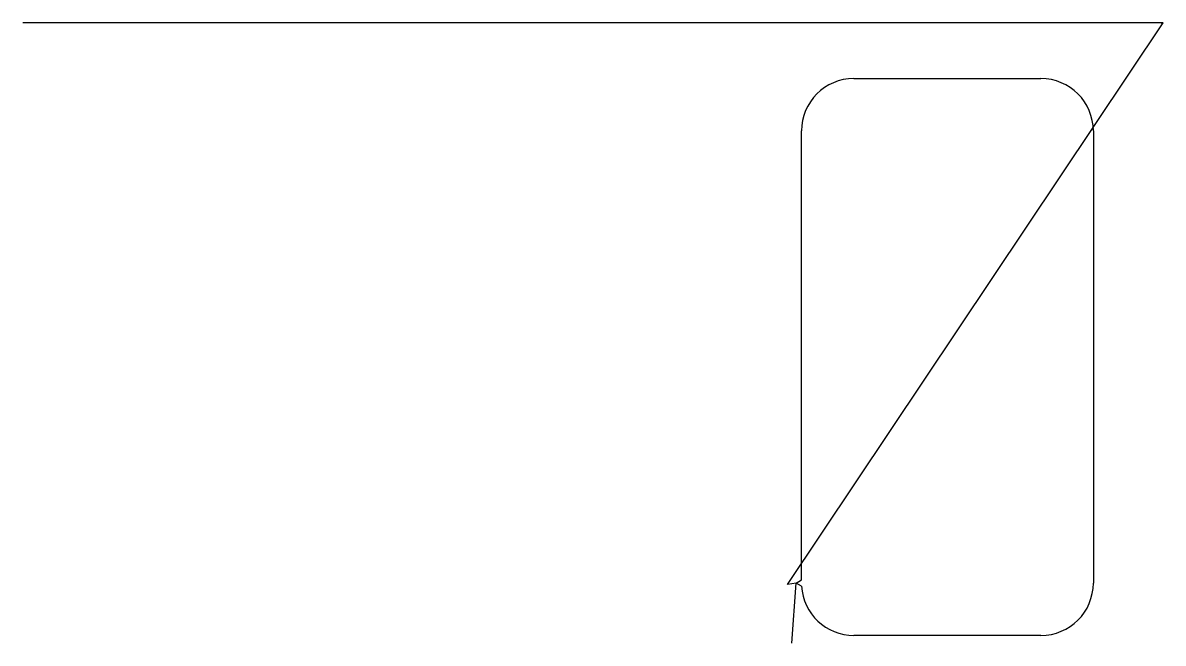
# Model space of a CAD drawing. Header units: metres. Extents: x 32 to 587, y 106 to 408.
import ezdxf

# ---------------------------------------------------------------- set-up
doc = ezdxf.new("R2010")
doc.units = ezdxf.units.M

msp = doc.modelspace()

# ---------------------------------------------------------------- linework, layer by layer
at = {"layer": 'TOOL_0'}
for p, q in [((32.809, 408.074), (31.809, 408.074)), ((585.6, 408.074), (32.809, 408.074)), ((403.891, 134.694), (586.6, 408.074)), ((586.6, 408.074), (585.6, 408.074)), ((585.6, 408.074), (586.6, 408.074)), ((586.6, 408.074), (585.6, 408.074)), ((436.114, 380.918), (527.114, 380.918)), ((410.614, 136.918), (410.614, 355.418)), ((552.614, 355.418), (552.614, 135.418)), ((408.036, 135.38), (403.891, 134.694)), ((405.908, 106.133), (408.036, 135.38)), ((408.036, 135.38), (410.614, 136.918)), ((410.658, 133.919), (408.036, 135.38)), ((527.114, 109.918), (436.114, 109.918))]:
    msp.add_line(p, q, dxfattribs=at)
for centre, start, end in [((436.114, 355.418), 90, 180), ((527.114, 355.418), 0, 90), ((436.114, 135.418), 183.37002, 270), ((527.114, 135.418), 270, 0)]:
    msp.add_arc(centre, 25.5, start, end, dxfattribs=at)

doc.saveas('drawing.dxf')
